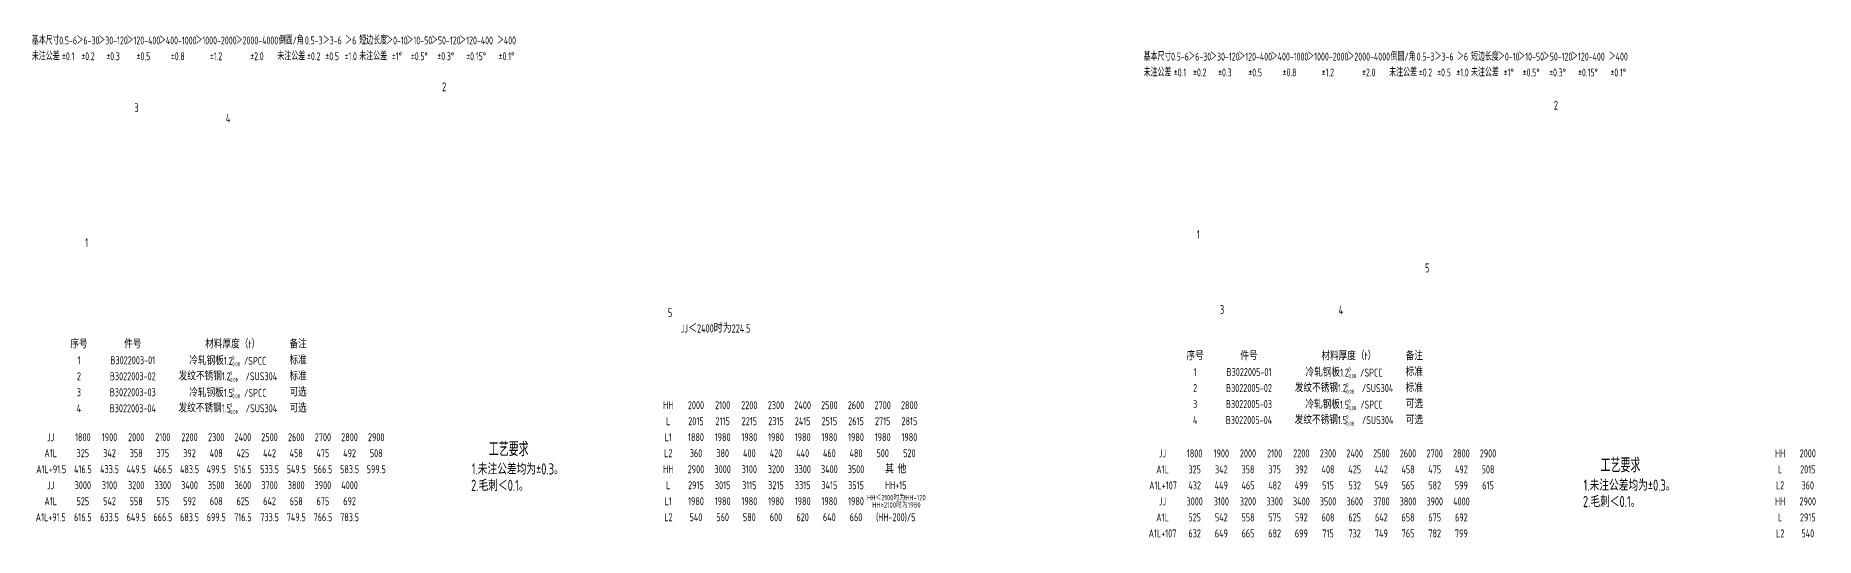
# Model space of a CAD drawing. Header units: inches. Extents: x 14216 to 120088, y -29410 to 23559.
# Drawn here: x 61148 to 67154, y 18089 to 19782 of the extents above; entities that cross this region are included whole.
import ezdxf
from ezdxf.enums import TextEntityAlignment as Align

# ---------------------------------------------------------------- set-up
doc = ezdxf.new("R2010")
doc.units = ezdxf.units.IN
doc.header["$LTSCALE"] = 0.3
doc.header["$MEASUREMENT"] = 0
doc.layers.add('2', color=2, linetype='Continuous')
doc.layers.add('2细实线', color=2, linetype='Continuous')
doc.layers.add('粗实线', color=7, linetype='Continuous', lineweight=30)
doc.styles.add('HZ', font='isocp2.shx', dxfattribs={"width": 0.7, "bigfont": 'hztxt.shx'})

msp = doc.modelspace()

# ---------------------------------------------------------------- texts
at = {"layer": '2', "color": 4, "style": 'HZ', "width": 0.7}
for s, p in [('2', (62519.801, 19593.997)), ('3', (61481.586, 19523.8)), ('4', (61790.176, 19488.379)), ('2', (66271.388, 19532.086)), ('1', (61315.42, 19068.185)), ('1', (65067.007, 19095.995)), ('5', (65836.585, 18983.069)), ('5', (63281.78, 18832.09)), ('3', (65144.66, 18842.381)), ('4', (65545.379, 18840.886))]:
    msp.add_text(s, height=30, dxfattribs=at).set_placement(p)
at = {"layer": '2', "color": 6, "style": 'HZ', "width": 0.8}
msp.add_text('JJ＜2400时为224.5', height=28, dxfattribs=at).set_placement((63442.909, 18793.715), align=Align.MIDDLE_CENTER)
at = {"layer": '2', "style": 'HZ', "width": 0.8}
for s, height, p in [('序号', 27, (61294.579, 18740.377)), ('件号', 27, (61476.254, 18740.377)), ('材料厚度（t）', 27, (61813.14, 18740.377)), ('备注', 27, (62034.202, 18740.377)), ('1', 27, (61294.579, 18686.377)), ('B3022003-01', 27, (61476.254, 18686.377)), ('冷轧钢板1.2   /SPCC', 27, (61796.958, 18684.437)), ('标准', 27, (62034.202, 18686.377)), ('序号', 27, (65060.925, 18700.555)), ('件号', 27, (65242.6, 18700.555)), ('材料厚度（t）', 27, (65579.486, 18700.555)), ('备注', 27, (65800.547, 18700.555)), ('2', 27, (61294.579, 18632.377)), ('B3022003-02', 27, (61476.254, 18632.377)), ('发纹不锈钢1.2    /SUS304 ', 27, (61803.472, 18632.377)), ('标准', 27, (62034.202, 18632.377)), ('1', 27, (65060.925, 18646.555)), ('B3022005-01', 27, (65242.6, 18646.555)), ('冷轧钢板1.2   /SPCC', 27, (65563.303, 18644.615)), ('标准', 27, (65800.547, 18646.555)), ('3', 27, (61294.579, 18578.377)), ('B3022003-03', 27, (61476.254, 18578.377)), ('冷轧钢板1.5   /SPCC', 27, (61796.958, 18576.437)), ('可选', 27, (62034.202, 18578.377)), ('2', 27, (65060.925, 18592.555)), ('B3022005-02', 27, (65242.6, 18592.555)), ('发纹不锈钢1.2    /SUS304 ', 27, (65569.818, 18592.555)), ('标准', 27, (65800.547, 18592.555)), ('4', 27, (61294.579, 18524.377)), ('B3022003-04', 27, (61476.254, 18524.377)), ('发纹不锈钢1.5    /SUS304 ', 27, (61803.472, 18524.377)), ('可选', 27, (62034.202, 18524.377)), ('4', 27, (65060.925, 18484.555)), ('3', 27, (65060.925, 18538.555)), ('B3022005-04', 27, (65242.6, 18484.555)), ('B3022005-03', 27, (65242.6, 18538.555)), ('发纹不锈钢1.5    /SUS304 ', 27, (65569.818, 18484.555)), ('冷轧钢板1.5   /SPCC', 27, (65563.303, 18536.615)), ('可选', 27, (65800.547, 18538.555)), ('可选', 27, (65800.547, 18484.555)), ('HH＜2100时为HH-120', 18.225, (64053.024, 18222.636)), ('HH≥2100时为1980', 18.225, (64053.024, 18198.207))]:
    msp.add_text(s, height=height, dxfattribs=at).set_placement(p, align=Align.MIDDLE_CENTER)
at = {"layer": '2', "color": 6, "style": 'HZ', "width": 0.75}
for s, p in [('1.未注公差均为±0.3。', (62620.075, 18300.664)), ('2.毛刺＜0.1。', (62617.928, 18245.269)), ('1.未注公差均为±0.3。', (66371.662, 18246.021)), ('2.毛刺＜0.1。', (66369.516, 18190.625))]:
    msp.add_text(s, height=38, dxfattribs=at).set_placement(p)
at = {"layer": '2', "char_height": 13.728, "attachment_point": 1, "style": 'HZ'}
for insert in [(61805.065, 18702.289), (61797.842, 18649.851), (65571.411, 18662.467), (61805.065, 18594.289), (65564.187, 18610.029), (61797.842, 18541.851), (65564.187, 18502.029), (65571.411, 18554.467)]:
    msp.add_mtext(' 0\\P-0.08', dxfattribs=dict(at, insert=insert))
at = {"layer": '2细实线', "linetype": 'ByBlock', "style": 'HZ', "width": 0.65}
for s, p in [('基本尺寸', (61182.463, 19765.67)), ('0.5-6', (61258.198, 19765.67)), ('＞6-30', (61325.023, 19765.67)), ('＞30-120', (61409.668, 19765.67)), ('＞120-400', (61512.133, 19765.67)), ('＞400-1000', (61627.963, 19765.67)), ('＞1000-2000', (61757.158, 19765.67)), ('＞2000-4000', (61895.263, 19765.67)), ('倒圆/角', (62011.093, 19765.67)), ('0.5-3', (62086.828, 19765.67)), ('＞3-6', (62149.198, 19765.67)), ('＞6', (62211.568, 19765.67)), ('短边长度', (62287.303, 19765.67)), ('＞0-10', (62367.493, 19765.67)), ('＞10-50', (62443.228, 19765.67)), ('＞50-120', (62532.328, 19765.67)), ('＞120-400', (62634.793, 19765.67)), ('＞400', (62737.258, 19765.67)), ('未注公差', (61182.463, 19712.21)), ('%%p0.1', (61258.198, 19712.21)), ('%%p0.2', (61325.023, 19712.21)), ('%%p0.3', (61409.668, 19712.21)), ('%%p0.5', (61512.133, 19712.21)), ('%%p0.8', (61627.963, 19712.21)), ('%%p1.2', (61757.158, 19712.21)), ('%%p2.0', (61895.263, 19712.21)), ('未注公差', (62011.093, 19712.21)), ('%%p0.2', (62086.828, 19712.21)), ('%%p0.5', (62149.198, 19712.21)), ('%%p1.0', (62211.568, 19712.21)), ('未注公差', (62287.303, 19712.21)), ('%%p1%%d', (62367.493, 19712.21)), ('%%p0.5%%d', (62443.228, 19712.21)), ('%%p0.3%%d', (62532.328, 19712.21)), ('%%p0.15%%d', (62634.793, 19712.21)), ('%%p0.1%%d', (62737.258, 19712.21)), ('基本尺寸', (64934.05, 19711.027)), ('0.5-6', (65009.785, 19711.027)), ('＞6-30', (65076.61, 19711.027)), ('＞30-120', (65161.255, 19711.027)), ('＞120-400', (65263.72, 19711.027)), ('＞400-1000', (65379.55, 19711.027)), ('＞1000-2000', (65508.745, 19711.027)), ('＞2000-4000', (65646.85, 19711.027)), ('倒圆/角', (65762.68, 19711.027)), ('0.5-3', (65838.415, 19711.027)), ('＞3-6', (65900.785, 19711.027)), ('＞6', (65963.155, 19711.027)), ('短边长度', (66038.89, 19711.027)), ('＞0-10', (66119.08, 19711.027)), ('＞10-50', (66194.815, 19711.027)), ('＞50-120', (66283.915, 19711.027)), ('＞120-400', (66386.38, 19711.027)), ('＞400', (66488.845, 19711.027)), ('未注公差', (64934.05, 19657.567)), ('%%p0.1', (65009.785, 19657.567)), ('%%p0.2', (65076.61, 19657.567)), ('%%p0.3', (65161.255, 19657.567)), ('%%p0.5', (65263.72, 19657.567)), ('%%p0.8', (65379.55, 19657.567)), ('%%p1.2', (65508.745, 19657.567)), ('%%p2.0', (65646.85, 19657.567)), ('未注公差', (65762.68, 19657.567)), ('%%p0.2', (65838.415, 19657.567)), ('%%p0.5', (65900.785, 19657.567)), ('%%p1.0', (65963.155, 19657.567)), ('未注公差', (66038.89, 19657.567)), ('%%p1%%d', (66119.08, 19657.567)), ('%%p0.5%%d', (66194.815, 19657.567)), ('%%p0.3%%d', (66283.915, 19657.567)), ('%%p0.15%%d', (66386.38, 19657.567)), ('%%p0.1%%d', (66488.845, 19657.567))]:
    msp.add_text(s, height=26.73, dxfattribs=at).set_placement(p, align=Align.MIDDLE_CENTER)
at = {"layer": '2细实线', "style": 'HZ', "width": 0.8}
for s, p in [('HH', (63283.213, 18534.794)), ('2000', (63376.663, 18534.794)), ('2100', (63466.663, 18534.794)), ('2200', (63556.663, 18534.794)), ('2300', (63646.663, 18534.794)), ('2400', (63736.663, 18534.794)), ('2500', (63826.663, 18534.794)), ('2600', (63916.663, 18534.794)), ('2700', (64006.663, 18534.794)), ('2800', (64096.663, 18534.794)), ('JJ', (61199.326, 18426.794)), ('1800', (61307.723, 18426.794)), ('1900', (61397.723, 18426.794)), ('2000', (61487.723, 18426.794)), ('2100', (61577.723, 18426.794)), ('2200', (61667.723, 18426.794)), ('2300', (61757.723, 18426.794)), ('2400', (61847.723, 18426.794)), ('2500', (61937.723, 18426.794)), ('2600', (62027.723, 18426.794)), ('2700', (62117.723, 18426.794)), ('2800', (62207.723, 18426.794)), ('2900', (62297.723, 18426.794)), ('L1', (63283.213, 18426.794)), ('L', (63283.213, 18480.794)), ('1880', (63376.663, 18426.794)), ('2015', (63376.663, 18480.794)), ('1980', (63466.663, 18426.794)), ('2115', (63466.663, 18480.794)), ('1980', (63556.663, 18426.794)), ('2215', (63556.663, 18480.794)), ('1980', (63646.663, 18426.794)), ('2315', (63646.663, 18480.794)), ('1980', (63736.663, 18426.794)), ('2415', (63736.663, 18480.794)), ('1980', (63826.663, 18426.794)), ('2515', (63826.663, 18480.794)), ('1980', (63916.663, 18426.794)), ('2615', (63916.663, 18480.794)), ('1980', (64006.663, 18426.794)), ('2715', (64006.663, 18480.794)), ('1980', (64096.663, 18426.794)), ('2815', (64096.663, 18480.794)), ('A1L', (61199.326, 18372.794)), ('325', (61307.723, 18372.794)), ('342', (61397.723, 18372.794)), ('358', (61487.723, 18372.794)), ('375', (61577.723, 18372.794)), ('392', (61667.723, 18372.794)), ('408', (61757.723, 18372.794)), ('425', (61847.723, 18372.794)), ('442', (61937.723, 18372.794)), ('458', (62027.723, 18372.794)), ('475', (62117.723, 18372.794)), ('492', (62207.723, 18372.794)), ('508', (62297.723, 18372.794)), ('L2', (63283.213, 18372.794)), ('360', (63376.663, 18372.794)), ('380', (63466.663, 18372.794)), ('400', (63556.663, 18372.794)), ('420', (63646.663, 18372.794)), ('440', (63736.663, 18372.794)), ('460', (63826.663, 18372.794)), ('480', (63916.663, 18372.794)), ('500', (64006.663, 18372.794)), ('520', (64096.663, 18372.794)), ('JJ', (64950.913, 18372.151)), ('1800', (65059.311, 18372.151)), ('1900', (65149.311, 18372.151)), ('2000', (65239.311, 18372.151)), ('2100', (65329.311, 18372.151)), ('2200', (65419.311, 18372.151)), ('2300', (65509.311, 18372.151)), ('2400', (65599.311, 18372.151)), ('2500', (65689.311, 18372.151)), ('2600', (65779.311, 18372.151)), ('2700', (65869.311, 18372.151)), ('2800', (65959.311, 18372.151)), ('2900', (66049.311, 18372.151)), ('HH', (67034.801, 18372.151)), ('2000', (67128.25, 18372.151)), ('A1L+91.5', (61201.023, 18318.673)), ('416.5', (61307.723, 18318.794)), ('433.5', (61397.723, 18318.794)), ('449.5', (61487.723, 18318.794)), ('466.5', (61577.723, 18318.794)), ('483.5', (61667.723, 18318.794)), ('499.5', (61757.723, 18318.794)), ('516.5', (61847.723, 18318.794)), ('533.5', (61937.723, 18318.794)), ('549.5', (62027.723, 18318.794)), ('566.5', (62117.723, 18318.794)), ('583.5', (62207.723, 18318.794)), ('599.5', (62297.723, 18318.794)), ('HH', (63283.213, 18318.794)), ('2900', (63376.663, 18318.794)), ('3000', (63466.663, 18318.794)), ('3100', (63556.663, 18318.794)), ('3200', (63646.663, 18318.794)), ('3300', (63736.663, 18318.794)), ('3400', (63826.663, 18318.794)), ('3500', (63916.663, 18318.794)), ('其 他', (64050.742, 18318.794)), ('A1L', (64950.913, 18318.151)), ('325', (65059.311, 18318.151)), ('342', (65149.311, 18318.151)), ('358', (65239.311, 18318.151)), ('375', (65329.311, 18318.151)), ('392', (65419.311, 18318.151)), ('408', (65509.311, 18318.151)), ('425', (65599.311, 18318.151)), ('442', (65689.311, 18318.151)), ('458', (65779.311, 18318.151)), ('475', (65869.311, 18318.151)), ('492', (65959.311, 18318.151)), ('508', (66049.311, 18318.151)), ('L', (67034.801, 18318.151)), ('2015', (67128.25, 18318.151)), ('JJ', (61199.326, 18264.794)), ('3000', (61307.723, 18264.794)), ('3100', (61397.723, 18264.794)), ('3200', (61487.723, 18264.794)), ('3300', (61577.723, 18264.794)), ('3400', (61667.723, 18264.794)), ('3500', (61757.723, 18264.794)), ('3600', (61847.723, 18264.794)), ('3700', (61937.723, 18264.794)), ('3800', (62027.723, 18264.794)), ('3900', (62117.723, 18264.794)), ('4000', (62207.723, 18264.794)), ('L', (63283.213, 18264.794)), ('2915', (63376.663, 18264.794)), ('3015', (63466.663, 18264.794)), ('3115', (63556.663, 18264.794)), ('3215', (63646.663, 18264.794)), ('3315', (63736.663, 18264.794)), ('3415', (63826.663, 18264.794)), ('3515', (63916.663, 18264.794)), ('HH+15', (64050.742, 18264.794)), ('A1L+107', (64952.61, 18264.03)), ('432', (65059.311, 18264.151)), ('449', (65149.311, 18264.151)), ('465', (65239.311, 18264.151)), ('482', (65329.311, 18264.151)), ('499', (65419.311, 18264.151)), ('515', (65509.311, 18264.151)), ('532', (65599.311, 18264.151)), ('549', (65689.311, 18264.151)), ('565', (65779.311, 18264.151)), ('582', (65869.311, 18264.151)), ('599', (65959.311, 18264.151)), ('615', (66049.311, 18264.151)), ('L2', (67034.801, 18264.151)), ('360', (67128.25, 18264.151)), ('A1L', (61199.326, 18210.794)), ('525', (61307.723, 18210.794)), ('542', (61397.723, 18210.794)), ('558', (61487.723, 18210.794)), ('575', (61577.723, 18210.794)), ('592', (61667.723, 18210.794)), ('608', (61757.723, 18210.794)), ('625', (61847.723, 18210.794)), ('642', (61937.723, 18210.794)), ('658', (62027.723, 18210.794)), ('675', (62117.723, 18210.794)), ('692', (62207.723, 18210.794)), ('L1', (63283.213, 18210.794)), ('1980', (63376.663, 18210.794)), ('1980', (63466.663, 18210.794)), ('1980', (63556.663, 18210.794)), ('1980', (63646.663, 18210.794)), ('1980', (63736.663, 18210.794)), ('1980', (63826.663, 18210.794)), ('1980', (63916.663, 18210.794)), ('JJ', (64950.913, 18210.151)), ('3000', (65059.311, 18210.151)), ('3100', (65149.311, 18210.151)), ('3200', (65239.311, 18210.151)), ('3300', (65329.311, 18210.151)), ('3400', (65419.311, 18210.151)), ('3500', (65509.311, 18210.151)), ('3600', (65599.311, 18210.151)), ('3700', (65689.311, 18210.151)), ('3800', (65779.311, 18210.151)), ('3900', (65869.311, 18210.151)), ('4000', (65959.311, 18210.151)), ('HH', (67034.801, 18210.151)), ('2900', (67128.25, 18210.151)), ('A1L+91.5', (61199.326, 18156.794)), ('616.5', (61307.723, 18156.794)), ('633.5', (61397.723, 18156.794)), ('649.5', (61487.723, 18156.794)), ('666.5', (61577.723, 18156.794)), ('683.5', (61667.723, 18156.794)), ('699.5', (61757.723, 18156.794)), ('716.5', (61847.723, 18156.794)), ('733.5', (61937.723, 18156.794)), ('749.5', (62027.723, 18156.794)), ('766.5', (62117.723, 18156.794)), ('783.5', (62207.723, 18156.794)), ('L2 ', (63290.147, 18156.794)), ('540', (63376.663, 18156.794)), ('560', (63466.663, 18156.794)), ('580', (63556.663, 18156.794)), ('600', (63646.663, 18156.794)), ('620', (63736.663, 18156.794)), ('640', (63826.663, 18156.794)), ('660', (63916.663, 18156.794)), ('(HH-200)/5', (64050.742, 18156.794)), ('A1L', (64950.913, 18156.151)), ('525', (65059.311, 18156.151)), ('542', (65149.311, 18156.151)), ('558', (65239.311, 18156.151)), ('575', (65329.311, 18156.151)), ('592', (65419.311, 18156.151)), ('608', (65509.311, 18156.151)), ('625', (65599.311, 18156.151)), ('642', (65689.311, 18156.151)), ('658', (65779.311, 18156.151)), ('675', (65869.311, 18156.151)), ('692', (65959.311, 18156.151)), ('L', (67034.801, 18156.151)), ('2915', (67128.25, 18156.151)), ('A1L+107', (64950.913, 18102.151)), ('632', (65059.311, 18102.151)), ('649', (65149.311, 18102.151)), ('665', (65239.311, 18102.151)), ('682', (65329.311, 18102.151)), ('699', (65419.311, 18102.151)), ('715', (65509.311, 18102.151)), ('732', (65599.311, 18102.151)), ('749', (65689.311, 18102.151)), ('765', (65779.311, 18102.151)), ('782', (65869.311, 18102.151)), ('799', (65959.311, 18102.151)), ('L2 ', (67041.735, 18102.151)), ('540', (67128.25, 18102.151))]:
    msp.add_text(s, height=27, dxfattribs=at).set_placement(p, align=Align.MIDDLE_CENTER)
at = {"layer": '粗实线', "color": 3, "linetype": 'Continuous', "lineweight": -3, "style": 'HZ', "width": 0.7}
for p in [(62677.47, 18362.583), (66429.058, 18307.94)]:
    msp.add_text('工艺要求', height=48, dxfattribs=at).set_placement(p)

doc.saveas('drawing.dxf')
